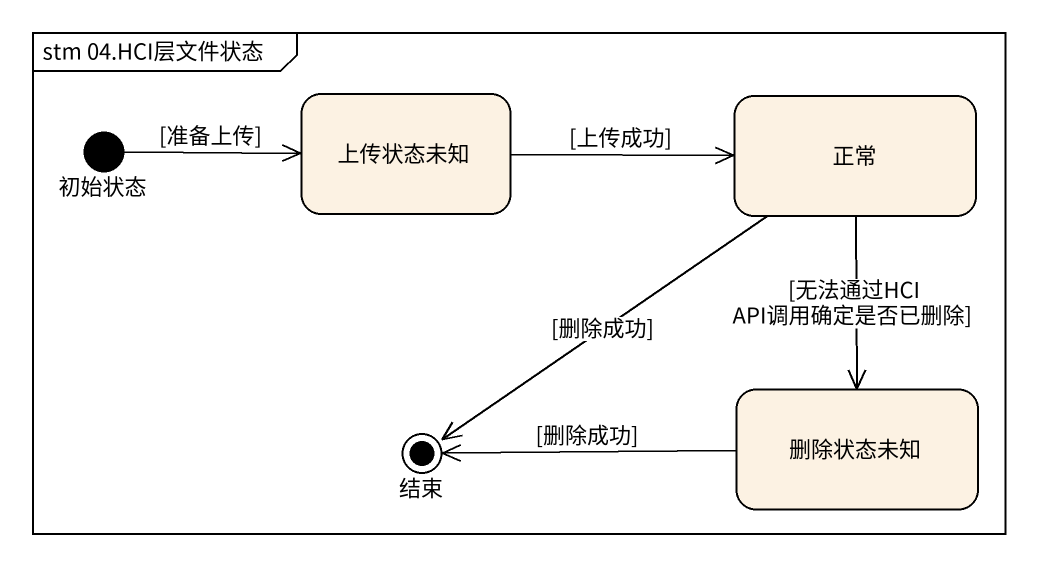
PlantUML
@startuml
mainframe stm 04.HCI层文件状态
hide empty description
state 初始状态 <<start>>
state 上传状态未知
state 正常
state 删除状态未知
state 结束 <<end>>
初始状态 -right-> 上传状态未知 : [准备上传]
上传状态未知 -right-> 正常 : [上传成功]
正常 --> 删除状态未知 : [无法通过HCI API调用确定是否已删除]
正常 --> 结束 : [删除成功]
删除状态未知 -left-> 结束 : [删除成功]
@enduml
